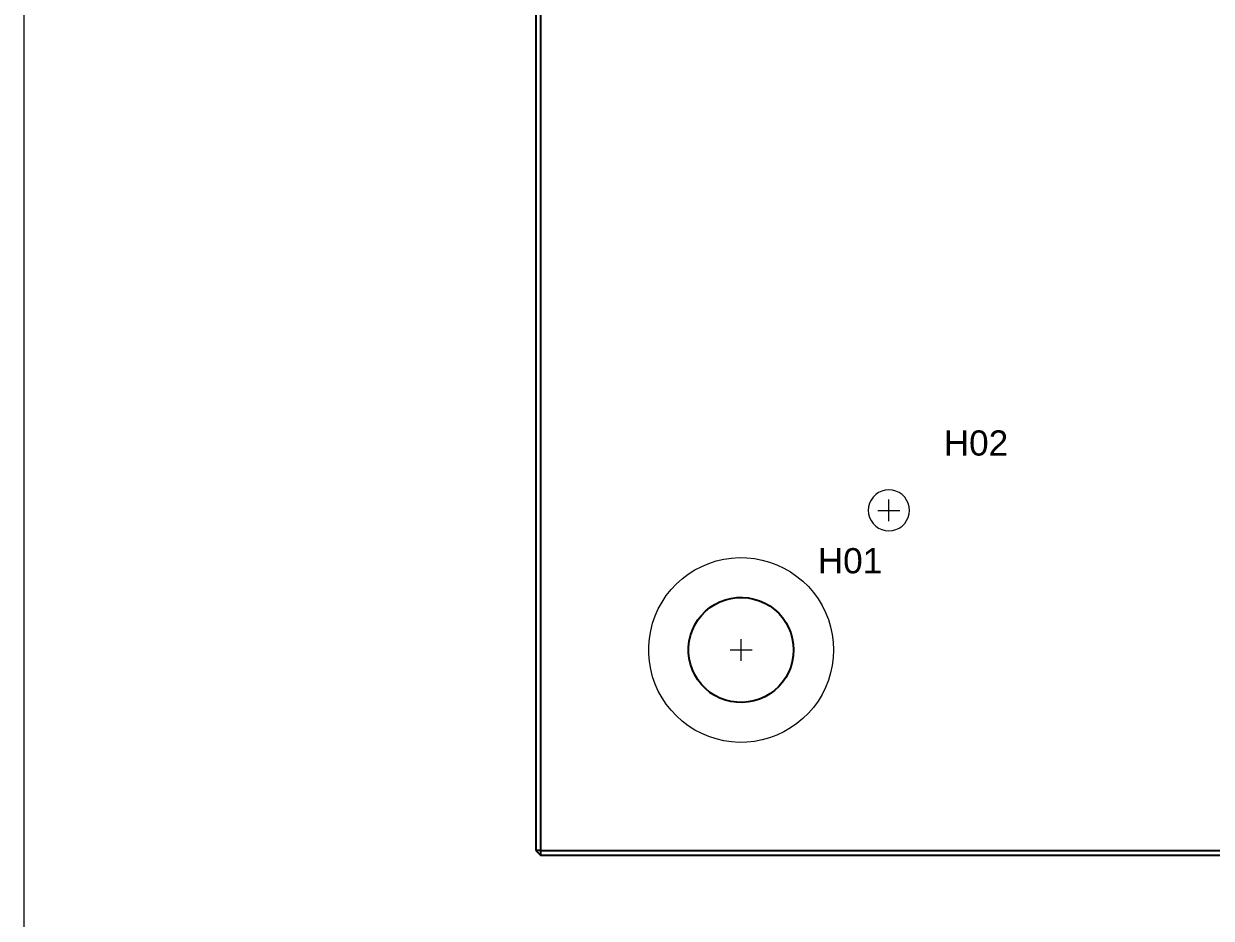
# Paper-space layout '04_孔表及加工说明' of a CAD drawing. Header units: millimetres. Extents: x 8 to 412, y 8 to 289.
# Drawn here: x 8 to 116.4, y 120 to 201.7 of the extents above; entities that cross this region are included whole.
import ezdxf

# ---------------------------------------------------------------- set-up
doc = ezdxf.new("R2010")
doc.units = ezdxf.units.MM
doc.linetypes.add('WP_HIDDEN', pattern=[2.3, 1.5, -0.8])
for name, color, linetype, lineweight in [('ANNOTATIONS', 7, 'CONTINUOUS', 18), ('HIDDEN', 7, 'WP_HIDDEN', 13), ('VISIBLE', 7, 'CONTINUOUS', 25)]:
    doc.layers.add(name, color=color, linetype=linetype, lineweight=lineweight)
doc.styles.add('CJK', font='Arial Unicode.ttf')

psp = doc.layouts.new('04_孔表及加工说明')

# ---------------------------------------------------------------- linework, layer by layer
at = {"layer": 'ANNOTATIONS'}
for p, q in [((8, 289), (8, 8)), ((86, 157.25), (88, 157.25)), ((87, 156.25), (87, 158.25)), ((73.5, 143.5), (73.5, 145.5)), ((72.5, 144.5), (74.5, 144.5))]:
    psp.add_line(p, q, dxfattribs=at)
at = {"layer": 'HIDDEN'}
for points in [[(85.12, 157.25), (85.15, 156.92), (85.24, 156.61), (85.38, 156.31), (85.56, 156.04), (85.79, 155.81), (86.06, 155.63), (86.36, 155.49), (86.67, 155.4), (87, 155.38), (87.33, 155.4), (87.64, 155.49), (87.94, 155.63), (88.21, 155.81), (88.44, 156.04), (88.62, 156.31), (88.76, 156.61), (88.85, 156.92), (88.88, 157.25), (88.85, 157.58), (88.76, 157.89), (88.62, 158.19), (88.44, 158.46), (88.21, 158.69), (87.94, 158.87), (87.64, 159.01), (87.33, 159.1), (87, 159.12), (86.67, 159.1), (86.36, 159.01), (86.06, 158.87), (85.79, 158.69), (85.56, 158.46), (85.38, 158.19), (85.24, 157.89), (85.15, 157.58), (85.12, 157.25)], [(81.94, 144.5), (81.91, 143.79), (81.82, 143.09), (81.67, 142.4), (81.47, 141.73), (81.21, 141.07), (80.89, 140.44), (80.53, 139.83), (80.11, 139.26), (79.65, 138.72), (79.15, 138.23), (78.6, 137.78), (78.02, 137.38), (77.41, 137.02), (76.77, 136.72), (76.11, 136.48), (75.43, 136.29), (74.73, 136.15), (74.03, 136.08), (73.32, 136.06), (72.62, 136.11), (71.92, 136.21), (71.23, 136.37), (70.56, 136.59), (69.91, 136.87), (69.28, 137.19), (68.68, 137.57), (68.12, 138), (67.6, 138.47), (67.11, 138.99), (66.67, 139.54), (66.28, 140.13), (65.94, 140.75), (65.66, 141.39), (65.42, 142.06), (65.25, 142.75), (65.13, 143.44), (65.07, 144.15), (65.07, 144.85), (65.13, 145.56), (65.25, 146.25), (65.42, 146.94), (65.66, 147.61), (65.94, 148.25), (66.28, 148.87), (66.67, 149.46), (67.11, 150.01), (67.6, 150.53), (68.12, 151), (68.68, 151.43), (69.28, 151.81), (69.91, 152.13), (70.56, 152.41), (71.23, 152.63), (71.92, 152.79), (72.62, 152.89), (73.32, 152.94), (74.03, 152.92), (74.73, 152.85), (75.43, 152.71), (76.11, 152.52), (76.77, 152.28), (77.41, 151.98), (78.02, 151.62), (78.6, 151.22), (79.15, 150.77), (79.65, 150.28), (80.11, 149.74), (80.53, 149.17), (80.89, 148.56), (81.21, 147.93), (81.47, 147.27), (81.67, 146.6), (81.82, 145.91), (81.91, 145.21), (81.94, 144.5)]]:
    psp.add_lwpolyline(points, dxfattribs=at)
at = {"layer": 'VISIBLE'}
for points in [[(54.75, 237.8), (54.75, 126.2)], [(55.2, 237.8), (55.2, 126.2)], [(78.3, 144.5), (78.27, 143.97), (78.18, 143.45), (78.04, 142.94), (77.84, 142.45), (77.59, 141.99), (77.29, 141.55), (76.94, 141.15), (76.55, 140.79), (76.13, 140.48), (75.67, 140.22), (75.18, 140), (74.68, 139.85), (74.16, 139.75), (73.63, 139.7), (73.1, 139.72), (72.58, 139.79), (72.07, 139.92), (71.57, 140.1), (71.1, 140.34), (70.66, 140.63), (70.25, 140.97), (69.88, 141.35), (69.56, 141.76), (69.28, 142.22), (69.05, 142.69), (68.88, 143.19), (68.77, 143.71), (68.71, 144.24), (68.71, 144.76), (68.77, 145.29), (68.88, 145.81), (69.05, 146.31), (69.28, 146.78), (69.56, 147.24), (69.88, 147.65), (70.25, 148.03), (70.66, 148.37), (71.1, 148.66), (71.57, 148.9), (72.07, 149.08), (72.58, 149.21), (73.1, 149.28), (73.63, 149.3), (74.16, 149.25), (74.68, 149.15), (75.18, 149), (75.67, 148.78), (76.13, 148.52), (76.55, 148.21), (76.94, 147.85), (77.29, 147.45), (77.59, 147.01), (77.84, 146.55), (78.04, 146.06), (78.18, 145.55), (78.27, 145.03), (78.3, 144.5)], [(55.2, 126.2), (54.75, 126.2)], [(54.75, 126.2), (55.2, 125.75)], [(55.2, 126.2), (166.8, 126.2)], [(55.2, 126.2), (55.2, 125.75)], [(55.2, 125.75), (166.8, 125.75)]]:
    psp.add_lwpolyline(points, dxfattribs=at)

# ---------------------------------------------------------------- texts
at = {"layer": 'ANNOTATIONS', "style": 'CJK'}
for s, p in [('H02', (92, 162.25)), ('H01', (80.5, 151.5))]:
    psp.add_text(s, height=2.3, dxfattribs=at).set_placement(p)

doc.saveas('drawing.dxf')
